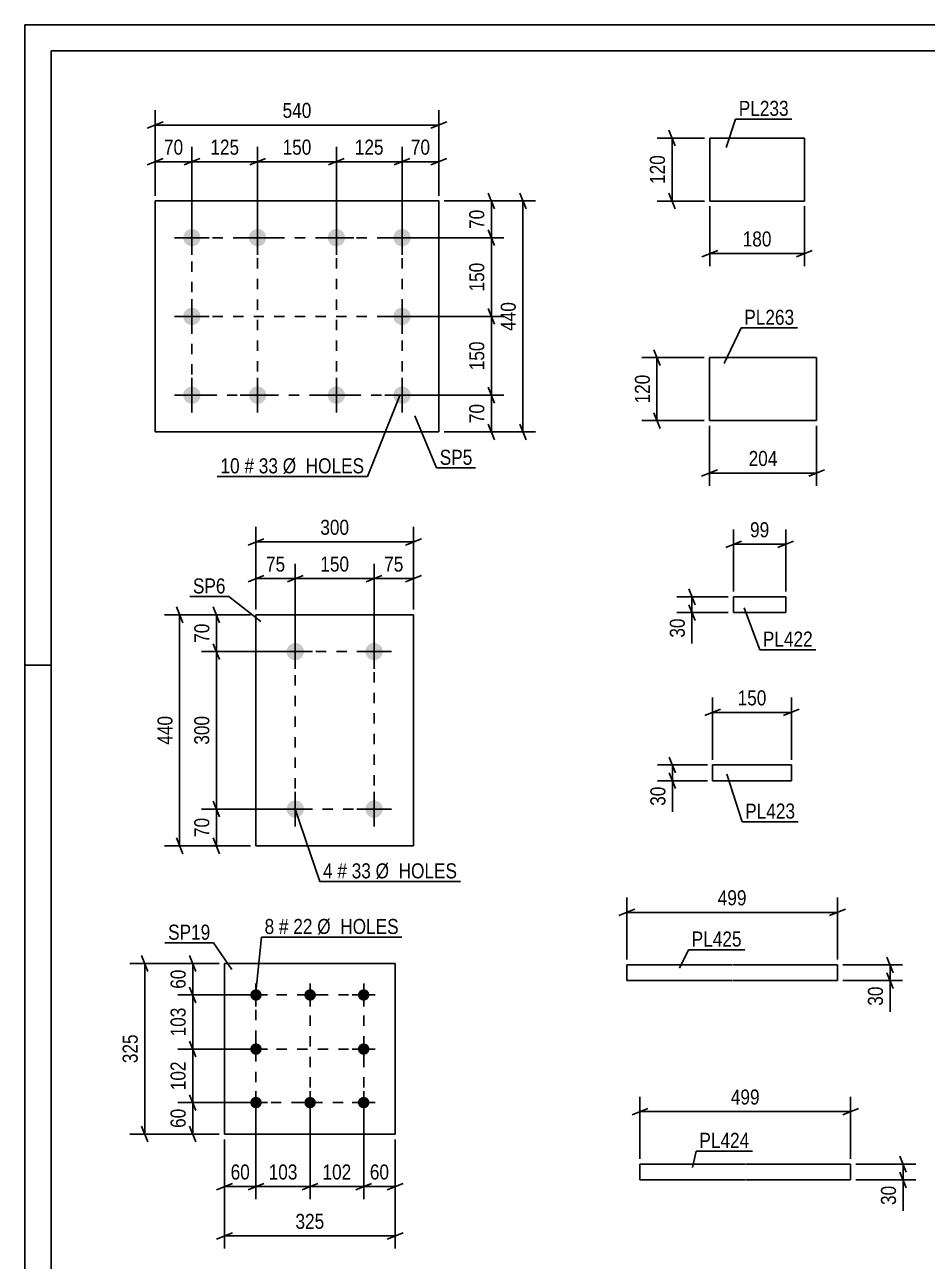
# Model space of a CAD drawing. Header units: millimetres. Extents: x 0 to 594, y 0 to 420.
# Drawn here: x 0 to 171.8, y 184.5 to 420 of the extents above; entities that cross this region are included whole.
import ezdxf

# ---------------------------------------------------------------- set-up
doc = ezdxf.new("R2010")
doc.units = ezdxf.units.MM
doc.linetypes.add('DXK_LINE_DOT2', pattern=[3.9198, 1.9599, -1.9599])
doc.styles.add('Arial Narrow', font='ARIALN.TTF', dxfattribs={"height": 0.2})

# ---------------------------------------------------------------- blocks, each defined once
blk = doc.blocks.new('Unknown-814564987-1163')
at = {"color": 5, "linetype": 'Continuous'}
for p, q in [((594, 420), (0, 420)), ((0, 420), (0, 0)), ((589, 415), (5, 415)), ((5, 415), (5, 5)), ((5, 298), (0, 298))]:
    blk.add_line(p, q, dxfattribs=at)
blk = doc.blocks.new('Part-814564987-10270 - 10269')
at = {"color": 2, "linetype": 'Continuous'}
for p, q in [((70.52, 241.19), (38.02, 241.19)), ((38.02, 208.69), (38.02, 241.19)), ((70.52, 208.69), (70.52, 241.19)), ((70.52, 208.69), (38.02, 208.69))]:
    blk.add_line(p, q, dxfattribs=at)
blk = doc.blocks.new('Bolt-814564987-10271 - 10269')
at = {"linetype": 'Continuous'}
for points in [[(44.02, 236.29, -1), (44.02, 234.09, -1)], [(54.32, 236.29, -1), (54.32, 234.09, -1)], [(64.52, 236.29, -1), (64.52, 234.09, -1)], [(44.02, 225.99, -1), (44.02, 223.79, -1)], [(64.52, 225.99, -1), (64.52, 223.79, -1)], [(44.02, 215.79, -1), (44.02, 213.59, -1)], [(54.32, 215.79, -1), (54.32, 213.59, -1)], [(64.52, 215.79, -1), (64.52, 213.59, -1)]]:
    blk.add_hatch(color=1, dxfattribs=at).paths.add_polyline_path(points)
at = {"color": 1, "linetype": 'Continuous'}
for p, q in [((44.02, 237.39), (44.02, 232.99)), ((54.32, 237.39), (54.32, 232.99)), ((64.52, 237.39), (64.52, 232.99)), ((41.82, 235.19), (46.22, 235.19)), ((52.12, 235.19), (56.52, 235.19)), ((62.32, 235.19), (66.72, 235.19)), ((44.02, 227.09), (44.02, 222.69)), ((64.52, 227.09), (64.52, 222.69)), ((41.82, 224.89), (46.22, 224.89)), ((62.32, 224.89), (66.72, 224.89)), ((44.02, 216.89), (44.02, 212.49)), ((54.32, 216.89), (54.32, 212.49)), ((64.52, 216.89), (64.52, 212.49)), ((41.82, 214.69), (46.22, 214.69)), ((52.12, 214.69), (56.52, 214.69)), ((62.32, 214.69), (66.72, 214.69))]:
    blk.add_line(p, q, dxfattribs=at)
blk = doc.blocks.new('Part-814564987-10292 - 10291')
at = {"color": 2, "linetype": 'Continuous'}
for p, q in [((44, 263.6), (44, 307.6)), ((44, 307.6), (74, 307.6)), ((74, 307.6), (74, 263.6)), ((74, 263.6), (44, 263.6))]:
    blk.add_line(p, q, dxfattribs=at)
blk = doc.blocks.new('Bolt-814564987-10293 - 10291')
at = {"linetype": 'Continuous'}
for points in [[(51.5, 302.25, -1), (51.5, 298.95, -1)], [(66.5, 302.25, -1), (66.5, 298.95, -1)], [(51.5, 272.25, -1), (51.5, 268.95, -1)], [(66.5, 272.25, -1), (66.5, 268.95, -1)]]:
    blk.add_hatch(color=1, dxfattribs=at).paths.add_polyline_path(points)
at = {"color": 1, "linetype": 'Continuous'}
for p, q in [((51.5, 303.9), (51.5, 297.3)), ((66.5, 303.9), (66.5, 297.3)), ((48.2, 300.6), (54.8, 300.6)), ((63.2, 300.6), (69.8, 300.6)), ((51.5, 273.9), (51.5, 267.3)), ((66.5, 273.9), (66.5, 267.3)), ((48.2, 270.6), (54.8, 270.6)), ((63.2, 270.6), (69.8, 270.6))]:
    blk.add_line(p, q, dxfattribs=at)
blk = doc.blocks.new('Part-814564987-10301 - 10300')
at = {"color": 2, "linetype": 'Continuous'}
for p, q in [((24.82, 342.44), (24.82, 386.44)), ((24.82, 386.44), (78.82, 386.44)), ((78.82, 386.44), (78.82, 342.44)), ((78.82, 342.44), (24.82, 342.44))]:
    blk.add_line(p, q, dxfattribs=at)
blk = doc.blocks.new('Bolt-814564987-10302 - 10300')
at = {"linetype": 'Continuous'}
for points in [[(31.82, 381.09, -1), (31.82, 377.79, -1)], [(44.32, 381.09, -1), (44.32, 377.79, -1)], [(59.32, 381.09, -1), (59.32, 377.79, -1)], [(71.82, 381.09, -1), (71.82, 377.79, -1)], [(31.82, 366.09, -1), (31.82, 362.79, -1)], [(71.82, 366.09, -1), (71.82, 362.79, -1)], [(31.82, 351.09, -1), (31.82, 347.79, -1)], [(44.32, 351.09, -1), (44.32, 347.79, -1)], [(59.32, 351.09, -1), (59.32, 347.79, -1)], [(71.82, 351.09, -1), (71.82, 347.79, -1)]]:
    blk.add_hatch(color=1, dxfattribs=at).paths.add_polyline_path(points)
at = {"color": 1, "linetype": 'Continuous'}
for p, q in [((31.82, 382.74), (31.82, 376.14)), ((44.32, 382.74), (44.32, 376.14)), ((59.32, 382.74), (59.32, 376.14)), ((71.82, 382.74), (71.82, 376.14)), ((28.52, 379.44), (35.12, 379.44)), ((41.02, 379.44), (47.62, 379.44)), ((56.02, 379.44), (62.62, 379.44)), ((68.52, 379.44), (75.12, 379.44)), ((31.82, 367.74), (31.82, 361.14)), ((71.82, 367.74), (71.82, 361.14)), ((28.52, 364.44), (35.12, 364.44)), ((68.52, 364.44), (75.12, 364.44)), ((31.82, 352.74), (31.82, 346.14)), ((44.32, 352.74), (44.32, 346.14)), ((59.32, 352.74), (59.32, 346.14)), ((71.82, 352.74), (71.82, 346.14)), ((28.52, 349.44), (35.12, 349.44)), ((41.02, 349.44), (47.62, 349.44)), ((56.02, 349.44), (62.62, 349.44)), ((68.52, 349.44), (75.12, 349.44))]:
    blk.add_line(p, q, dxfattribs=at)
blk = doc.blocks.new('Part-814564987-10348 - 10347')
at = {"color": 2, "linetype": 'Continuous'}
for p, q in [((130.41, 386.41), (130.41, 398.41)), ((130.41, 398.41), (148.42, 398.41)), ((148.42, 398.41), (148.42, 386.41)), ((148.42, 386.41), (130.41, 386.41))]:
    blk.add_line(p, q, dxfattribs=at)
blk = doc.blocks.new('Part-814564987-10360 - 10359')
at = {"color": 2, "linetype": 'Continuous'}
for p, q in [((130.35, 344.6), (130.35, 356.6)), ((130.35, 356.6), (150.74, 356.6)), ((150.74, 356.6), (150.74, 344.6)), ((150.74, 344.6), (130.35, 344.6))]:
    blk.add_line(p, q, dxfattribs=at)
blk = doc.blocks.new('Part-814564987-10374 - 10373')
at = {"color": 2, "linetype": 'Continuous'}
for p, q in [((134.93, 311.03), (134.93, 308.03)), ((134.93, 311.03), (144.87, 311.03)), ((144.87, 311.03), (144.87, 308.03)), ((134.93, 308.03), (144.87, 308.03))]:
    blk.add_line(p, q, dxfattribs=at)
blk = doc.blocks.new('Part-814564987-10382 - 10381')
at = {"color": 2, "linetype": 'Continuous'}
for p, q in [((130.94, 279), (130.94, 276)), ((130.94, 279), (145.94, 279)), ((145.94, 279), (145.94, 276)), ((130.94, 276), (145.94, 276))]:
    blk.add_line(p, q, dxfattribs=at)
blk = doc.blocks.new('Part-814564987-10398 - 10397')
at = {"color": 2, "linetype": 'Continuous'}
for p, q in [((114.61, 237.92), (114.61, 240.92)), ((114.61, 240.92), (134.61, 240.92)), ((134.71, 240.92), (154.71, 240.92)), ((154.71, 240.92), (154.71, 237.92)), ((134.61, 237.92), (114.61, 237.92)), ((154.71, 237.92), (134.71, 237.92))]:
    blk.add_line(p, q, dxfattribs=at)
blk = doc.blocks.new('Part-814564987-10406 - 10405')
at = {"color": 2, "linetype": 'Continuous'}
for p, q in [((117.1, 199.97), (117.1, 202.97)), ((117.1, 202.97), (137.1, 202.97)), ((137.2, 202.97), (157.2, 202.97)), ((157.2, 202.97), (157.2, 199.97)), ((137.1, 199.97), (117.1, 199.97)), ((157.2, 199.97), (137.2, 199.97))]:
    blk.add_line(p, q, dxfattribs=at)
blk = doc.blocks.new('Rectangle-814564987-14193 - 10269')
at = {"color": 1, "linetype": 'DXK_LINE_DOT2'}
blk.add_lwpolyline([(44.02, 235.19), (64.52, 235.19), (64.52, 214.69), (44.02, 214.69), (44.02, 235.19)], close=True, dxfattribs=at)
blk = doc.blocks.new('Rectangle-814564987-14183 - 10291')
at = {"color": 1, "linetype": 'DXK_LINE_DOT2'}
blk.add_lwpolyline([(51.5, 300.6), (66.5, 300.6), (66.5, 270.6), (51.5, 270.6), (51.5, 300.6)], close=True, dxfattribs=at)
blk = doc.blocks.new('Rectangle-814564987-14152 - 10300')
at = {"color": 1, "linetype": 'DXK_LINE_DOT2'}
blk.add_lwpolyline([(31.82, 379.44), (71.82, 379.44), (71.82, 349.44), (31.82, 349.44), (31.82, 379.44)], close=True, dxfattribs=at)
blk = doc.blocks.new('Line-814564987-14203 - 10269')
at = {"color": 1, "linetype": 'DXK_LINE_DOT2'}
blk.add_line((54.32, 235.19), (54.32, 214.69), dxfattribs=at)
blk = doc.blocks.new('Line-814564987-14162 - 10300')
at = {"color": 1, "linetype": 'DXK_LINE_DOT2'}
blk.add_line((44.32, 379.44), (44.32, 349.44), dxfattribs=at)
blk = doc.blocks.new('Line-814564987-14210 - 10269')
at = {"color": 1, "linetype": 'DXK_LINE_DOT2'}
blk.add_line((44.02, 224.89), (64.52, 224.89), dxfattribs=at)
blk = doc.blocks.new('Line-814564987-14169 - 10300')
at = {"color": 1, "linetype": 'DXK_LINE_DOT2'}
blk.add_line((31.82, 364.44), (71.82, 364.44), dxfattribs=at)
blk = doc.blocks.new('Line-814564987-14176 - 10300')
at = {"color": 1, "linetype": 'DXK_LINE_DOT2'}
blk.add_line((59.32, 379.44), (59.32, 349.44), dxfattribs=at)
blk = doc.blocks.new('StraightDimension-814564987-10795 - 10269')
at = {"color": 7, "linetype": 'Continuous'}
for p, q in [((31.37, 242.69), (32.57, 239.69)), ((37.02, 241.19), (29.12, 241.19)), ((31.97, 235.19), (31.97, 241.19)), ((32.57, 233.69), (31.37, 236.69)), ((43.02, 235.19), (29.12, 235.19))]:
    blk.add_line(p, q, dxfattribs=at)
at = {"color": 0}
blk.add_wipeout([(31.22, 240.62), (27.02, 240.62), (27.02, 235.77), (31.22, 235.77)], dxfattribs=at)
at = {"color": 3, "style": 'Arial Narrow'}
blk.add_text('60', height=2.863, rotation=90.0002, dxfattribs=at).set_placement((30.62, 236.37))
blk = doc.blocks.new('StraightDimension-814564987-10811 - 10269')
at = {"color": 7, "linetype": 'Continuous'}
for p, q in [((23.45, 239.69), (22.25, 242.69)), ((37.02, 241.19), (20, 241.19)), ((22.85, 208.69), (22.85, 241.19)), ((22.25, 210.19), (23.45, 207.19)), ((37.02, 208.69), (20, 208.69))]:
    blk.add_line(p, q, dxfattribs=at)
at = {"color": 0}
blk.add_wipeout([(22.1, 228.29), (17.9, 228.29), (17.9, 221.6), (22.1, 221.6)], dxfattribs=at)
at = {"color": 3, "style": 'Arial Narrow'}
blk.add_text('325', height=2.863, rotation=90.0002, dxfattribs=at).set_placement((21.5, 222.2))
blk = doc.blocks.new('StraightDimension-814564987-10798 - 10269')
at = {"color": 7, "linetype": 'Continuous'}
for p, q in [((43.02, 214.69), (29.12, 214.69)), ((31.37, 216.19), (32.57, 213.19)), ((31.97, 208.69), (31.97, 214.69)), ((32.57, 207.19), (31.37, 210.19)), ((37.02, 208.69), (29.12, 208.69))]:
    blk.add_line(p, q, dxfattribs=at)
at = {"color": 0}
blk.add_wipeout([(31.22, 214.12), (27.02, 214.12), (27.02, 209.27), (31.22, 209.27)], dxfattribs=at)
at = {"color": 3, "style": 'Arial Narrow'}
blk.add_text('60', height=2.863, rotation=90.0002, dxfattribs=at).set_placement((30.62, 209.87))
blk = doc.blocks.new('StraightDimension-814564987-10815 - 10269')
at = {"color": 7, "linetype": 'Continuous'}
for p, q in [((64.52, 213.69), (64.52, 196.29)), ((70.52, 207.69), (70.52, 196.29)), ((63.02, 198.09), (66.02, 199.29)), ((64.52, 198.69), (70.52, 198.69)), ((72.02, 199.29), (69.02, 198.09))]:
    blk.add_line(p, q, dxfattribs=at)
at = {"color": 0}
blk.add_wipeout([(69.95, 199.44), (69.95, 203.64), (65.09, 203.64), (65.09, 199.44)], dxfattribs=at)
at = {"color": 3, "style": 'Arial Narrow'}
blk.add_text('60', height=2.863, dxfattribs=at).set_placement((65.69, 200.04))
blk = doc.blocks.new('StraightDimension-814564987-10818 - 10269')
at = {"color": 7, "linetype": 'Continuous'}
for p, q in [((44.02, 213.69), (44.02, 196.29)), ((38.02, 207.69), (38.02, 196.29)), ((36.52, 198.09), (39.52, 199.29)), ((38.02, 198.69), (44.02, 198.69)), ((45.52, 199.29), (42.52, 198.09))]:
    blk.add_line(p, q, dxfattribs=at)
at = {"color": 0}
blk.add_wipeout([(43.45, 199.44), (43.45, 203.64), (38.59, 203.64), (38.59, 199.44)], dxfattribs=at)
at = {"color": 3, "style": 'Arial Narrow'}
blk.add_text('60', height=2.863, dxfattribs=at).set_placement((39.19, 200.04))
blk = doc.blocks.new('StraightDimension-814564987-10831 - 10269')
at = {"color": 7, "linetype": 'Continuous'}
for p, q in [((38.02, 207.69), (38.02, 186.89)), ((70.52, 207.69), (70.52, 186.89)), ((39.52, 189.89), (36.52, 188.69)), ((38.02, 189.29), (70.52, 189.29)), ((69.02, 188.69), (72.02, 189.89))]:
    blk.add_line(p, q, dxfattribs=at)
at = {"color": 0}
blk.add_wipeout([(57.61, 190.04), (57.61, 194.24), (50.93, 194.24), (50.93, 190.04)], dxfattribs=at)
at = {"color": 3, "style": 'Arial Narrow'}
blk.add_text('325', height=2.863, dxfattribs=at).set_placement((51.53, 190.64))
blk = doc.blocks.new('StraightDimension-814564987-16746 - 10269')
at = {"color": 7, "linetype": 'Continuous'}
for p, q in [((31.37, 226.39), (32.57, 223.39)), ((43.02, 224.89), (29.12, 224.89)), ((31.97, 214.69), (31.97, 224.89)), ((43.02, 214.69), (29.12, 214.69)), ((32.57, 213.19), (31.37, 216.19))]:
    blk.add_line(p, q, dxfattribs=at)
at = {"color": 0}
blk.add_wipeout([(31.22, 223.14), (27.02, 223.14), (27.02, 216.45), (31.22, 216.45)], dxfattribs=at)
at = {"color": 3, "style": 'Arial Narrow'}
blk.add_text('102', height=2.863, rotation=90.0002, dxfattribs=at).set_placement((30.62, 217.05))
blk = doc.blocks.new('StraightDimension-814564987-16748 - 10269')
at = {"color": 7, "linetype": 'Continuous'}
for p, q in [((31.37, 236.69), (32.57, 233.69)), ((43.02, 235.19), (29.12, 235.19)), ((31.97, 224.89), (31.97, 235.19)), ((32.57, 223.39), (31.37, 226.39)), ((43.02, 224.89), (29.12, 224.89))]:
    blk.add_line(p, q, dxfattribs=at)
at = {"color": 0}
blk.add_wipeout([(31.22, 233.39), (27.02, 233.39), (27.02, 226.7), (31.22, 226.7)], dxfattribs=at)
at = {"color": 3, "style": 'Arial Narrow'}
blk.add_text('103', height=2.863, rotation=90.0002, dxfattribs=at).set_placement((30.62, 227.3))
blk = doc.blocks.new('StraightDimension-814564987-16750 - 10269')
at = {"color": 7, "linetype": 'Continuous'}
for p, q in [((44.02, 213.69), (44.02, 196.29)), ((54.32, 213.69), (54.32, 196.29)), ((42.52, 198.09), (45.52, 199.29)), ((44.02, 198.69), (54.32, 198.69)), ((55.82, 199.29), (52.82, 198.09))]:
    blk.add_line(p, q, dxfattribs=at)
at = {"color": 0}
blk.add_wipeout([(52.51, 199.44), (52.51, 203.64), (45.83, 203.64), (45.83, 199.44)], dxfattribs=at)
at = {"color": 3, "style": 'Arial Narrow'}
blk.add_text('103', height=2.863, dxfattribs=at).set_placement((46.43, 200.04))
blk = doc.blocks.new('StraightDimension-814564987-16752 - 10269')
at = {"color": 7, "linetype": 'Continuous'}
for p, q in [((54.32, 213.69), (54.32, 196.29)), ((64.52, 213.69), (64.52, 196.29)), ((52.82, 198.09), (55.82, 199.29)), ((54.32, 198.69), (64.52, 198.69)), ((66.02, 199.29), (63.02, 198.09))]:
    blk.add_line(p, q, dxfattribs=at)
at = {"color": 0}
blk.add_wipeout([(62.76, 199.44), (62.76, 203.64), (56.08, 203.64), (56.08, 199.44)], dxfattribs=at)
at = {"color": 3, "style": 'Arial Narrow'}
blk.add_text('102', height=2.863, dxfattribs=at).set_placement((56.68, 200.04))
blk = doc.blocks.new('StraightDimension-814564987-10839 - 10291')
at = {"color": 7, "linetype": 'Continuous'}
for p, q in [((35.88, 309.1), (37.08, 306.1)), ((43, 307.6), (33.63, 307.6)), ((36.48, 300.6), (36.48, 307.6)), ((37.08, 299.1), (35.88, 302.1)), ((50.5, 300.6), (33.63, 300.6))]:
    blk.add_line(p, q, dxfattribs=at)
at = {"color": 0}
blk.add_wipeout([(35.73, 306.53), (31.53, 306.53), (31.53, 301.67), (35.73, 301.67)], dxfattribs=at)
at = {"color": 3, "style": 'Arial Narrow'}
blk.add_text('70', height=2.863, rotation=90.0002, dxfattribs=at).set_placement((35.13, 302.27))
blk = doc.blocks.new('StraightDimension-814564987-10855 - 10291')
at = {"color": 7, "linetype": 'Continuous'}
for p, q in [((66.5, 301.6), (66.5, 317.34)), ((74, 308.6), (74, 317.34)), ((65, 313.89), (68, 315.09)), ((66.5, 314.49), (74, 314.49)), ((75.5, 315.09), (72.5, 313.89))]:
    blk.add_line(p, q, dxfattribs=at)
at = {"color": 0}
blk.add_wipeout([(72.68, 315.24), (72.68, 319.44), (67.82, 319.44), (67.82, 315.24)], dxfattribs=at)
at = {"color": 3, "style": 'Arial Narrow'}
blk.add_text('75', height=2.863, dxfattribs=at).set_placement((68.42, 315.84))
blk = doc.blocks.new('StraightDimension-814564987-10851 - 10291')
at = {"color": 7, "linetype": 'Continuous'}
for p, q in [((30.08, 306.1), (28.88, 309.1)), ((43, 307.6), (26.63, 307.6)), ((29.48, 263.6), (29.48, 307.6)), ((28.88, 265.1), (30.08, 262.1)), ((43, 263.6), (26.63, 263.6))]:
    blk.add_line(p, q, dxfattribs=at)
at = {"color": 0}
blk.add_wipeout([(28.73, 288.94), (24.53, 288.94), (24.53, 282.26), (28.73, 282.26)], dxfattribs=at)
at = {"color": 3, "style": 'Arial Narrow'}
blk.add_text('440', height=2.863, rotation=90.0002, dxfattribs=at).set_placement((28.13, 282.86))
blk = doc.blocks.new('StraightDimension-814564987-10840 - 10291')
at = {"color": 7, "linetype": 'Continuous'}
for p, q in [((37.08, 299.1), (35.88, 302.1)), ((50.5, 300.6), (33.63, 300.6)), ((36.48, 270.6), (36.48, 300.6)), ((35.88, 272.1), (37.08, 269.1)), ((50.5, 270.6), (33.63, 270.6))]:
    blk.add_line(p, q, dxfattribs=at)
at = {"color": 0}
blk.add_wipeout([(35.73, 288.94), (31.53, 288.94), (31.53, 282.26), (35.73, 282.26)], dxfattribs=at)
at = {"color": 3, "style": 'Arial Narrow'}
blk.add_text('300', height=2.863, rotation=90.0002, dxfattribs=at).set_placement((35.13, 282.86))
blk = doc.blocks.new('StraightDimension-814564987-10841 - 10291')
at = {"color": 7, "linetype": 'Continuous'}
for p, q in [((35.88, 272.1), (37.08, 269.1)), ((50.5, 270.6), (33.63, 270.6)), ((36.48, 263.6), (36.48, 270.6)), ((37.08, 262.1), (35.88, 265.1)), ((43, 263.6), (33.63, 263.6))]:
    blk.add_line(p, q, dxfattribs=at)
at = {"color": 0}
blk.add_wipeout([(35.73, 269.53), (31.53, 269.53), (31.53, 264.67), (35.73, 264.67)], dxfattribs=at)
at = {"color": 3, "style": 'Arial Narrow'}
blk.add_text('70', height=2.863, rotation=90.0002, dxfattribs=at).set_placement((35.13, 265.27))
blk = doc.blocks.new('StraightDimension-814564987-10856 - 10291')
at = {"color": 7, "linetype": 'Continuous'}
for p, q in [((51.5, 301.6), (51.5, 317.34)), ((66.5, 301.6), (66.5, 317.34)), ((53, 315.09), (50, 313.89)), ((51.5, 314.49), (66.5, 314.49)), ((65, 313.89), (68, 315.09))]:
    blk.add_line(p, q, dxfattribs=at)
at = {"color": 0}
blk.add_wipeout([(62.34, 315.24), (62.34, 319.44), (55.66, 319.44), (55.66, 315.24)], dxfattribs=at)
at = {"color": 3, "style": 'Arial Narrow'}
blk.add_text('150', height=2.863, dxfattribs=at).set_placement((56.26, 315.84))
blk = doc.blocks.new('StraightDimension-814564987-10857 - 10291')
at = {"color": 7, "linetype": 'Continuous'}
for p, q in [((44, 308.6), (44, 317.34)), ((51.5, 301.6), (51.5, 317.34)), ((42.5, 313.89), (45.5, 315.09)), ((44, 314.49), (51.5, 314.49)), ((53, 315.09), (50, 313.89))]:
    blk.add_line(p, q, dxfattribs=at)
at = {"color": 0}
blk.add_wipeout([(50.18, 315.24), (50.18, 319.44), (45.32, 319.44), (45.32, 315.24)], dxfattribs=at)
at = {"color": 3, "style": 'Arial Narrow'}
blk.add_text('75', height=2.863, dxfattribs=at).set_placement((45.92, 315.84))
blk = doc.blocks.new('StraightDimension-814564987-10867 - 10291')
at = {"color": 7, "linetype": 'Continuous'}
for p, q in [((44, 308.6), (44, 324.34)), ((74, 308.6), (74, 324.34)), ((45.5, 322.09), (42.5, 320.89)), ((44, 321.49), (74, 321.49)), ((72.5, 320.89), (75.5, 322.09))]:
    blk.add_line(p, q, dxfattribs=at)
at = {"color": 0}
blk.add_wipeout([(62.34, 322.24), (62.34, 326.44), (55.66, 326.44), (55.66, 322.24)], dxfattribs=at)
at = {"color": 3, "style": 'Arial Narrow'}
blk.add_text('300', height=2.863, dxfattribs=at).set_placement((56.26, 322.84))
blk = doc.blocks.new('StraightDimension-814564987-10891 - 10300')
at = {"color": 7, "linetype": 'Continuous'}
for p, q in [((71.82, 380.44), (71.82, 396.75)), ((78.82, 387.44), (78.82, 396.75)), ((70.32, 393.3), (73.32, 394.5)), ((71.82, 393.9), (78.82, 393.9)), ((80.32, 394.5), (77.32, 393.3))]:
    blk.add_line(p, q, dxfattribs=at)
at = {"color": 0}
blk.add_wipeout([(77.75, 394.65), (77.75, 398.85), (72.9, 398.85), (72.9, 394.65)], dxfattribs=at)
at = {"color": 3, "style": 'Arial Narrow'}
blk.add_text('70', height=2.863, dxfattribs=at).set_placement((73.5, 395.25))
blk = doc.blocks.new('StraightDimension-814564987-10871 - 10300')
at = {"color": 7, "linetype": 'Continuous'}
for p, q in [((79.82, 386.44), (91.22, 386.44)), ((88.22, 387.94), (89.42, 384.94)), ((88.82, 379.44), (88.82, 386.44)), ((72.82, 379.44), (91.22, 379.44)), ((89.42, 377.94), (88.22, 380.94))]:
    blk.add_line(p, q, dxfattribs=at)
at = {"color": 0}
blk.add_wipeout([(88.07, 385.36), (83.87, 385.36), (83.87, 380.51), (88.07, 380.51)], dxfattribs=at)
at = {"color": 3, "style": 'Arial Narrow'}
blk.add_text('70', height=2.863, rotation=90.0002, dxfattribs=at).set_placement((87.47, 381.11))
blk = doc.blocks.new('StraightDimension-814564987-10874 - 10300')
at = {"color": 7, "linetype": 'Continuous'}
for p, q in [((72.82, 349.44), (91.22, 349.44)), ((88.22, 350.94), (89.42, 347.94)), ((88.82, 342.44), (88.82, 349.44)), ((89.42, 340.94), (88.22, 343.94)), ((79.82, 342.44), (91.22, 342.44))]:
    blk.add_line(p, q, dxfattribs=at)
at = {"color": 0}
blk.add_wipeout([(88.07, 348.36), (83.87, 348.36), (83.87, 343.51), (88.07, 343.51)], dxfattribs=at)
at = {"color": 3, "style": 'Arial Narrow'}
blk.add_text('70', height=2.863, rotation=90.0002, dxfattribs=at).set_placement((87.47, 344.11))
blk = doc.blocks.new('StraightDimension-814564987-10887 - 10300')
at = {"color": 7, "linetype": 'Continuous'}
for p, q in [((79.82, 386.44), (97.22, 386.44)), ((95.42, 384.94), (94.22, 387.94)), ((94.82, 342.44), (94.82, 386.44)), ((94.22, 343.94), (95.42, 340.94)), ((79.82, 342.44), (97.22, 342.44))]:
    blk.add_line(p, q, dxfattribs=at)
at = {"color": 0}
blk.add_wipeout([(94.07, 367.78), (89.87, 367.78), (89.87, 361.09), (94.07, 361.09)], dxfattribs=at)
at = {"color": 3, "style": 'Arial Narrow'}
blk.add_text('440', height=2.863, rotation=90.0002, dxfattribs=at).set_placement((93.47, 361.69))
blk = doc.blocks.new('StraightDimension-814564987-10895 - 10300')
at = {"color": 7, "linetype": 'Continuous'}
for p, q in [((24.82, 387.44), (24.82, 396.75)), ((31.82, 380.44), (31.82, 396.75)), ((23.32, 393.3), (26.32, 394.5)), ((24.82, 393.9), (31.82, 393.9)), ((33.32, 394.5), (30.32, 393.3))]:
    blk.add_line(p, q, dxfattribs=at)
at = {"color": 0}
blk.add_wipeout([(30.75, 394.65), (30.75, 398.85), (25.9, 398.85), (25.9, 394.65)], dxfattribs=at)
at = {"color": 3, "style": 'Arial Narrow'}
blk.add_text('70', height=2.863, dxfattribs=at).set_placement((26.5, 395.25))
blk = doc.blocks.new('StraightDimension-814564987-10911 - 10300')
at = {"color": 7, "linetype": 'Continuous'}
for p, q in [((24.82, 387.44), (24.82, 403.75)), ((78.82, 387.44), (78.82, 403.75)), ((26.32, 401.5), (23.32, 400.3)), ((24.82, 400.9), (78.82, 400.9)), ((77.32, 400.3), (80.32, 401.5))]:
    blk.add_line(p, q, dxfattribs=at)
at = {"color": 0}
blk.add_wipeout([(55.17, 401.65), (55.17, 405.85), (48.48, 405.85), (48.48, 401.65)], dxfattribs=at)
at = {"color": 3, "style": 'Arial Narrow'}
blk.add_text('540', height=2.863, dxfattribs=at).set_placement((49.08, 402.25))
blk = doc.blocks.new('StraightDimension-814564987-16821 - 10300')
at = {"color": 7, "linetype": 'Continuous'}
for p, q in [((89.42, 362.94), (88.22, 365.94)), ((72.82, 364.44), (91.22, 364.44)), ((88.82, 349.44), (88.82, 364.44)), ((72.82, 349.44), (91.22, 349.44)), ((88.22, 350.94), (89.42, 347.94))]:
    blk.add_line(p, q, dxfattribs=at)
at = {"color": 0}
blk.add_wipeout([(88.07, 360.28), (83.87, 360.28), (83.87, 353.59), (88.07, 353.59)], dxfattribs=at)
at = {"color": 3, "style": 'Arial Narrow'}
blk.add_text('150', height=2.863, rotation=90.0002, dxfattribs=at).set_placement((87.47, 354.19))
blk = doc.blocks.new('StraightDimension-814564987-16823 - 10300')
at = {"color": 7, "linetype": 'Continuous'}
for p, q in [((72.82, 379.44), (91.22, 379.44)), ((89.42, 377.94), (88.22, 380.94)), ((88.82, 364.44), (88.82, 379.44)), ((88.22, 365.94), (89.42, 362.94)), ((72.82, 364.44), (91.22, 364.44))]:
    blk.add_line(p, q, dxfattribs=at)
at = {"color": 0}
blk.add_wipeout([(88.07, 375.28), (83.87, 375.28), (83.87, 368.59), (88.07, 368.59)], dxfattribs=at)
at = {"color": 3, "style": 'Arial Narrow'}
blk.add_text('150', height=2.863, rotation=90.0002, dxfattribs=at).set_placement((87.47, 369.19))
blk = doc.blocks.new('StraightDimension-814564987-16843 - 10300')
at = {"color": 7, "linetype": 'Continuous'}
for p, q in [((31.82, 380.44), (31.82, 396.75)), ((44.32, 380.44), (44.32, 396.75)), ((30.32, 393.3), (33.32, 394.5)), ((31.82, 393.9), (44.32, 393.9)), ((45.82, 394.5), (42.82, 393.3))]:
    blk.add_line(p, q, dxfattribs=at)
at = {"color": 0}
blk.add_wipeout([(41.42, 394.65), (41.42, 398.85), (34.73, 398.85), (34.73, 394.65)], dxfattribs=at)
at = {"color": 3, "style": 'Arial Narrow'}
blk.add_text('125', height=2.863, dxfattribs=at).set_placement((35.33, 395.25))
blk = doc.blocks.new('StraightDimension-814564987-16845 - 10300')
at = {"color": 7, "linetype": 'Continuous'}
for p, q in [((44.32, 380.44), (44.32, 396.75)), ((59.32, 380.44), (59.32, 396.75)), ((45.82, 394.5), (42.82, 393.3)), ((44.32, 393.9), (59.32, 393.9)), ((57.82, 393.3), (60.82, 394.5))]:
    blk.add_line(p, q, dxfattribs=at)
at = {"color": 0}
blk.add_wipeout([(55.17, 394.65), (55.17, 398.85), (48.48, 398.85), (48.48, 394.65)], dxfattribs=at)
at = {"color": 3, "style": 'Arial Narrow'}
blk.add_text('150', height=2.863, dxfattribs=at).set_placement((49.08, 395.25))
blk = doc.blocks.new('StraightDimension-814564987-16847 - 10300')
at = {"color": 7, "linetype": 'Continuous'}
for p, q in [((59.32, 380.44), (59.32, 396.75)), ((71.82, 380.44), (71.82, 396.75)), ((60.82, 394.5), (57.82, 393.3)), ((59.32, 393.9), (71.82, 393.9)), ((70.32, 393.3), (73.32, 394.5))]:
    blk.add_line(p, q, dxfattribs=at)
at = {"color": 0}
blk.add_wipeout([(68.92, 394.65), (68.92, 398.85), (62.23, 398.85), (62.23, 394.65)], dxfattribs=at)
at = {"color": 3, "style": 'Arial Narrow'}
blk.add_text('125', height=2.863, dxfattribs=at).set_placement((62.83, 395.25))
blk = doc.blocks.new('StraightDimension-814564987-10931 - 10347')
at = {"color": 7, "linetype": 'Continuous'}
for p, q in [((129.41, 398.41), (120.37, 398.41)), ((122.62, 399.91), (123.82, 396.91)), ((123.22, 386.41), (123.22, 398.41)), ((129.41, 386.41), (120.37, 386.41)), ((123.82, 384.91), (122.62, 387.91))]:
    blk.add_line(p, q, dxfattribs=at)
at = {"color": 0}
blk.add_wipeout([(122.47, 395.76), (118.27, 395.76), (118.27, 389.07), (122.47, 389.07)], dxfattribs=at)
at = {"color": 3, "style": 'Arial Narrow'}
blk.add_text('120', height=2.863, rotation=90.0002, dxfattribs=at).set_placement((121.87, 389.67))
blk = doc.blocks.new('StraightDimension-814564987-10935 - 10347')
at = {"color": 7, "linetype": 'Continuous'}
for p, q in [((130.41, 385.41), (130.41, 374.01)), ((148.42, 385.41), (148.42, 374.01)), ((131.91, 377.01), (128.91, 375.81)), ((146.92, 375.81), (149.92, 377.01)), ((130.41, 376.41), (148.42, 376.41))]:
    blk.add_line(p, q, dxfattribs=at)
at = {"color": 0}
blk.add_wipeout([(142.75, 377.16), (142.75, 381.36), (136.07, 381.36), (136.07, 377.16)], dxfattribs=at)
at = {"color": 3, "style": 'Arial Narrow'}
blk.add_text('180', height=2.863, dxfattribs=at).set_placement((136.67, 377.76))
blk = doc.blocks.new('StraightDimension-814564987-10943 - 10359')
at = {"color": 7, "linetype": 'Continuous'}
for p, q in [((130.35, 343.6), (130.35, 332.2)), ((150.74, 343.6), (150.74, 332.2)), ((131.85, 335.2), (128.85, 334)), ((130.35, 334.6), (150.74, 334.6)), ((149.24, 334), (152.24, 335.2))]:
    blk.add_line(p, q, dxfattribs=at)
at = {"color": 0}
blk.add_wipeout([(143.89, 335.35), (143.89, 339.55), (137.2, 339.55), (137.2, 335.35)], dxfattribs=at)
at = {"color": 3, "style": 'Arial Narrow'}
blk.add_text('204', height=2.863, dxfattribs=at).set_placement((137.8, 335.95))
blk = doc.blocks.new('StraightDimension-814564987-10939 - 10359')
at = {"color": 7, "linetype": 'Continuous'}
for p, q in [((119.75, 358.1), (120.95, 355.1)), ((129.35, 356.6), (117.5, 356.6)), ((120.35, 344.6), (120.35, 356.6)), ((129.35, 344.6), (117.5, 344.6)), ((120.95, 343.1), (119.75, 346.1))]:
    blk.add_line(p, q, dxfattribs=at)
at = {"color": 0}
blk.add_wipeout([(119.6, 353.94), (115.4, 353.94), (115.4, 347.26), (119.6, 347.26)], dxfattribs=at)
at = {"color": 3, "style": 'Arial Narrow'}
blk.add_text('120', height=2.863, rotation=90.0002, dxfattribs=at).set_placement((119, 347.86))
blk = doc.blocks.new('StraightDimension-814564987-10947 - 10373')
at = {"color": 7, "linetype": 'Continuous'}
for p, q in [((133.93, 311.03), (124.15, 311.03)), ((126.4, 312.53), (127.6, 309.53)), ((127, 308.03), (127, 311.03)), ((127.6, 306.53), (126.4, 309.53)), ((133.93, 308.03), (124.15, 308.03))]:
    blk.add_line(p, q, dxfattribs=at)
at = {"color": 0}
blk.add_wipeout([(126.25, 307.51), (122.05, 307.51), (122.05, 302.65), (126.25, 302.65)], dxfattribs=at)
at = {"color": 7, "linetype": 'Continuous'}
blk.add_line((127, 308.03), (127, 302.12), dxfattribs=at)
blk.add_line((127, 308.03), (127, 302.12), dxfattribs=at)
at = {"color": 3, "style": 'Arial Narrow'}
blk.add_text('30', height=2.863, rotation=90.0002, dxfattribs=at).set_placement((125.65, 303.25))
blk = doc.blocks.new('StraightDimension-814564987-10951 - 10373')
at = {"color": 7, "linetype": 'Continuous'}
for p, q in [((134.93, 312.03), (134.93, 323.88)), ((144.87, 312.03), (144.87, 323.88)), ((133.43, 320.43), (136.43, 321.63)), ((134.93, 321.03), (144.87, 321.03)), ((146.37, 321.63), (143.37, 320.43))]:
    blk.add_line(p, q, dxfattribs=at)
at = {"color": 0}
blk.add_wipeout([(142.33, 321.78), (142.33, 325.98), (137.47, 325.98), (137.47, 321.78)], dxfattribs=at)
at = {"color": 3, "style": 'Arial Narrow'}
blk.add_text('99', height=2.863, dxfattribs=at).set_placement((138.07, 322.38))
blk = doc.blocks.new('StraightDimension-814564987-10955 - 10381')
at = {"color": 7, "linetype": 'Continuous'}
for p, q in [((122.7, 280.5), (123.9, 277.5)), ((129.94, 279), (120.45, 279)), ((123.3, 276), (123.3, 279)), ((129.94, 276), (120.45, 276)), ((123.9, 274.5), (122.7, 277.5))]:
    blk.add_line(p, q, dxfattribs=at)
at = {"color": 0}
blk.add_wipeout([(122.55, 275.47), (118.35, 275.47), (118.35, 270.62), (122.55, 270.62)], dxfattribs=at)
at = {"color": 7, "linetype": 'Continuous'}
blk.add_line((123.3, 276), (123.3, 270.09), dxfattribs=at)
blk.add_line((123.3, 276), (123.3, 270.09), dxfattribs=at)
at = {"color": 3, "style": 'Arial Narrow'}
blk.add_text('30', height=2.863, rotation=90.0002, dxfattribs=at).set_placement((121.95, 271.22))
blk = doc.blocks.new('StraightDimension-814564987-10959 - 10381')
at = {"color": 7, "linetype": 'Continuous'}
for p, q in [((130.94, 280), (130.94, 291.85)), ((145.94, 280), (145.94, 291.85)), ((132.44, 289.6), (129.44, 288.4)), ((130.94, 289), (145.94, 289)), ((144.44, 288.4), (147.44, 289.6))]:
    blk.add_line(p, q, dxfattribs=at)
at = {"color": 0}
blk.add_wipeout([(141.79, 289.75), (141.79, 293.95), (135.1, 293.95), (135.1, 289.75)], dxfattribs=at)
at = {"color": 3, "style": 'Arial Narrow'}
blk.add_text('150', height=2.863, dxfattribs=at).set_placement((135.7, 290.35))
blk = doc.blocks.new('StraightDimension-814564987-10967 - 10397')
at = {"color": 7, "linetype": 'Continuous'}
for p, q in [((114.61, 241.92), (114.61, 253.77)), ((154.71, 241.92), (154.71, 253.77)), ((116.11, 251.52), (113.11, 250.32)), ((114.61, 250.92), (154.71, 250.92)), ((153.21, 250.32), (156.21, 251.52))]:
    blk.add_line(p, q, dxfattribs=at)
at = {"color": 0}
blk.add_wipeout([(138, 251.67), (138, 255.87), (131.32, 255.87), (131.32, 251.67)], dxfattribs=at)
at = {"color": 3, "style": 'Arial Narrow'}
blk.add_text('499', height=2.863, dxfattribs=at).set_placement((131.92, 252.27))
blk = doc.blocks.new('StraightDimension-814564987-10963 - 10397')
at = {"color": 7, "linetype": 'Continuous'}
for p, q in [((155.71, 240.92), (167.11, 240.92)), ((164.11, 242.42), (165.31, 239.42)), ((164.71, 237.92), (164.71, 240.92)), ((155.71, 237.92), (167.11, 237.92)), ((165.31, 236.42), (164.11, 239.42))]:
    blk.add_line(p, q, dxfattribs=at)
at = {"color": 0}
blk.add_wipeout([(163.96, 237.39), (159.76, 237.39), (159.76, 232.54), (163.96, 232.54)], dxfattribs=at)
at = {"color": 7, "linetype": 'Continuous'}
blk.add_line((164.71, 237.92), (164.71, 232.01), dxfattribs=at)
blk.add_line((164.71, 237.92), (164.71, 232.01), dxfattribs=at)
at = {"color": 3, "style": 'Arial Narrow'}
blk.add_text('30', height=2.863, rotation=90.0002, dxfattribs=at).set_placement((163.36, 233.14))
blk = doc.blocks.new('StraightDimension-814564987-10975 - 10405')
at = {"color": 7, "linetype": 'Continuous'}
for p, q in [((117.1, 203.97), (117.1, 215.82)), ((157.2, 203.97), (157.2, 215.82)), ((118.6, 213.57), (115.6, 212.37)), ((117.1, 212.97), (157.2, 212.97)), ((155.7, 212.37), (158.7, 213.57))]:
    blk.add_line(p, q, dxfattribs=at)
at = {"color": 0}
blk.add_wipeout([(140.49, 213.72), (140.49, 217.92), (133.81, 217.92), (133.81, 213.72)], dxfattribs=at)
at = {"color": 3, "style": 'Arial Narrow'}
blk.add_text('499', height=2.863, dxfattribs=at).set_placement((134.41, 214.32))
blk = doc.blocks.new('StraightDimension-814564987-10971 - 10405')
at = {"color": 7, "linetype": 'Continuous'}
for p, q in [((158.2, 202.97), (169.6, 202.97)), ((166.6, 204.47), (167.8, 201.47)), ((167.2, 199.97), (167.2, 202.97)), ((167.8, 198.47), (166.6, 201.47)), ((158.2, 199.97), (169.6, 199.97))]:
    blk.add_line(p, q, dxfattribs=at)
at = {"color": 0}
blk.add_wipeout([(166.45, 199.45), (162.25, 199.45), (162.25, 194.59), (166.45, 194.59)], dxfattribs=at)
at = {"color": 7, "linetype": 'Continuous'}
blk.add_line((167.2, 199.97), (167.2, 194.07), dxfattribs=at)
blk.add_line((167.2, 199.97), (167.2, 194.07), dxfattribs=at)
at = {"color": 3, "style": 'Arial Narrow'}
blk.add_text('30', height=2.863, rotation=90.0002, dxfattribs=at).set_placement((165.85, 195.19))
blk = doc.blocks.new('Mark-814564987-11377 - 10269')
at = {"color": 0}
blk.add_wipeout([(35.33, 245.72), (35.33, 248.72), (27.29, 248.72), (27.29, 245.72)], dxfattribs=at)
blk.add_wipeout([(35.33, 245.72), (35.33, 248.72), (27.29, 248.72), (27.29, 245.72)], dxfattribs=at)
at = {"color": 30, "linetype": 'Continuous'}
for p in [(26.69, 245.12), (39.4, 240.03)]:
    blk.add_line(p, (35.93, 245.12), dxfattribs=at)
at = {"color": 3, "style": 'Arial Narrow'}
blk.add_text('SP19', height=2.863, dxfattribs=at).set_placement((27.29, 245.72))
blk = doc.blocks.new('Mark-814564987-11380 - 10269')
at = {"color": 0}
blk.add_wipeout([(47.49, 246.81), (47.49, 249.81), (45.66, 249.81), (45.66, 246.81)], dxfattribs=at)
blk.add_wipeout([(47.49, 246.81), (47.49, 249.81), (45.66, 249.81), (45.66, 246.81)], dxfattribs=at)
at = {"color": 7, "linetype": 'Continuous'}
blk.add_line((43.92, 235.12), (45.06, 246.21), dxfattribs=at)
at = {"color": 0}
blk.add_wipeout([(50.22, 246.81), (50.22, 249.81), (48.39, 249.81), (48.39, 246.81)], dxfattribs=at)
blk.add_wipeout([(50.22, 246.81), (50.22, 249.81), (48.39, 249.81), (48.39, 246.81)], dxfattribs=at)
at = {"color": 3, "style": 'Arial Narrow'}
blk.add_text('8', height=2.86, dxfattribs=at).set_placement((45.66, 246.81))
at = {"color": 0}
blk.add_wipeout([(54.78, 246.81), (54.78, 249.81), (51.12, 249.81), (51.12, 246.81)], dxfattribs=at)
blk.add_wipeout([(54.78, 246.81), (54.78, 249.81), (51.12, 249.81), (51.12, 246.81)], dxfattribs=at)
at = {"color": 3, "style": 'Arial Narrow'}
blk.add_text('#', height=2.86, dxfattribs=at).set_placement((48.39, 246.81))
at = {"color": 0}
blk.add_wipeout([(71.2, 246.81), (71.2, 249.81), (55.68, 249.81), (55.68, 246.81)], dxfattribs=at)
blk.add_wipeout([(71.2, 246.81), (71.2, 249.81), (55.68, 249.81), (55.68, 246.81)], dxfattribs=at)
at = {"color": 7, "linetype": 'Continuous'}
blk.add_line((45.06, 246.21), (71.8, 246.21), dxfattribs=at)
at = {"color": 3, "style": 'Arial Narrow'}
for s, p in [('22', (51.12, 246.81)), ('Ø  HOLES', (55.68, 246.81))]:
    blk.add_text(s, height=2.863, dxfattribs=at).set_placement(p)
blk = doc.blocks.new('Mark-814564987-11393 - 10291')
at = {"color": 0}
blk.add_wipeout([(58.61, 257.4), (58.61, 260.4), (56.78, 260.4), (56.78, 257.4)], dxfattribs=at)
blk.add_wipeout([(58.61, 257.4), (58.61, 260.4), (56.78, 260.4), (56.78, 257.4)], dxfattribs=at)
at = {"color": 7, "linetype": 'Continuous'}
blk.add_line((51.5, 270.6), (56.18, 256.8), dxfattribs=at)
at = {"color": 0}
blk.add_wipeout([(61.34, 257.4), (61.34, 260.4), (59.51, 260.4), (59.51, 257.4)], dxfattribs=at)
blk.add_wipeout([(61.34, 257.4), (61.34, 260.4), (59.51, 260.4), (59.51, 257.4)], dxfattribs=at)
at = {"color": 3, "style": 'Arial Narrow'}
blk.add_text('4', height=2.86, dxfattribs=at).set_placement((56.78, 257.4))
at = {"color": 0}
blk.add_wipeout([(65.89, 257.4), (65.89, 260.4), (62.24, 260.4), (62.24, 257.4)], dxfattribs=at)
blk.add_wipeout([(65.89, 257.4), (65.89, 260.4), (62.24, 260.4), (62.24, 257.4)], dxfattribs=at)
at = {"color": 3, "style": 'Arial Narrow'}
blk.add_text('#', height=2.86, dxfattribs=at).set_placement((59.51, 257.4))
at = {"color": 0}
blk.add_wipeout([(82.32, 257.4), (82.32, 260.4), (66.79, 260.4), (66.79, 257.4)], dxfattribs=at)
blk.add_wipeout([(82.32, 257.4), (82.32, 260.4), (66.79, 260.4), (66.79, 257.4)], dxfattribs=at)
at = {"color": 7, "linetype": 'Continuous'}
blk.add_line((56.18, 256.8), (82.92, 256.8), dxfattribs=at)
at = {"color": 3, "style": 'Arial Narrow'}
for s, p in [('33', (62.24, 257.4)), ('Ø  HOLES', (66.79, 257.4))]:
    blk.add_text(s, height=2.863, dxfattribs=at).set_placement(p)
blk = doc.blocks.new('Mark-814564987-11390 - 10291')
at = {"color": 0}
blk.add_wipeout([(38.23, 311.67), (38.23, 314.67), (32.01, 314.67), (32.01, 311.67)], dxfattribs=at)
blk.add_wipeout([(38.23, 311.67), (38.23, 314.67), (32.01, 314.67), (32.01, 311.67)], dxfattribs=at)
at = {"color": 30, "linetype": 'Continuous'}
for p in [(31.41, 311.07), (44.97, 306.36)]:
    blk.add_line(p, (38.83, 311.07), dxfattribs=at)
at = {"color": 3, "style": 'Arial Narrow'}
blk.add_text('SP6', height=2.863, dxfattribs=at).set_placement((32.01, 311.67))
blk = doc.blocks.new('Mark-814564987-11394 - 10300')
at = {"color": 0}
blk.add_wipeout([(85.21, 336.17), (85.21, 339.17), (79, 339.17), (79, 336.17)], dxfattribs=at)
blk.add_wipeout([(85.21, 336.17), (85.21, 339.17), (79, 339.17), (79, 336.17)], dxfattribs=at)
at = {"color": 30, "linetype": 'Continuous'}
for p, q in [((74.23, 345.49), (78.4, 335.57)), ((78.4, 335.57), (85.81, 335.57))]:
    blk.add_line(p, q, dxfattribs=at)
at = {"color": 3, "style": 'Arial Narrow'}
blk.add_text('SP5', height=2.863, dxfattribs=at).set_placement((79, 336.17))
blk = doc.blocks.new('Mark-814564987-11397 - 10300')
at = {"color": 0}
blk.add_wipeout([(40.92, 334.55), (40.92, 337.55), (37.26, 337.55), (37.26, 334.55)], dxfattribs=at)
blk.add_wipeout([(40.92, 334.55), (40.92, 337.55), (37.26, 337.55), (37.26, 334.55)], dxfattribs=at)
blk.add_wipeout([(43.65, 334.55), (43.65, 337.55), (41.82, 337.55), (41.82, 334.55)], dxfattribs=at)
blk.add_wipeout([(43.65, 334.55), (43.65, 337.55), (41.82, 337.55), (41.82, 334.55)], dxfattribs=at)
at = {"color": 3, "style": 'Arial Narrow'}
blk.add_text('10', height=2.863, dxfattribs=at).set_placement((37.26, 334.55))
at = {"color": 0}
blk.add_wipeout([(48.2, 334.55), (48.2, 337.55), (44.55, 337.55), (44.55, 334.55)], dxfattribs=at)
blk.add_wipeout([(48.2, 334.55), (48.2, 337.55), (44.55, 337.55), (44.55, 334.55)], dxfattribs=at)
at = {"color": 3, "style": 'Arial Narrow'}
blk.add_text('#', height=2.86, dxfattribs=at).set_placement((41.82, 334.55))
at = {"color": 0}
blk.add_wipeout([(64.63, 334.55), (64.63, 337.55), (49.1, 337.55), (49.1, 334.55)], dxfattribs=at)
blk.add_wipeout([(64.63, 334.55), (64.63, 337.55), (49.1, 337.55), (49.1, 334.55)], dxfattribs=at)
at = {"color": 7, "linetype": 'Continuous'}
for p in [(71.43, 349.37), (36.66, 333.95)]:
    blk.add_line(p, (65.23, 333.95), dxfattribs=at)
at = {"color": 3, "style": 'Arial Narrow'}
for s, p in [('33', (44.55, 334.55)), ('Ø  HOLES', (49.1, 334.55))]:
    blk.add_text(s, height=2.863, dxfattribs=at).set_placement(p)
blk = doc.blocks.new('Mark-814564987-11401 - 10347')
at = {"color": 0}
blk.add_wipeout([(145.43, 402.64), (145.43, 405.64), (135.92, 405.64), (135.92, 402.64)], dxfattribs=at)
blk.add_wipeout([(145.43, 402.64), (145.43, 405.64), (135.92, 405.64), (135.92, 402.64)], dxfattribs=at)
at = {"color": 30, "linetype": 'Continuous'}
for p, q in [((133.51, 396.6), (135.32, 402.04)), ((135.32, 402.04), (146.03, 402.04))]:
    blk.add_line(p, q, dxfattribs=at)
at = {"color": 3, "style": 'Arial Narrow'}
blk.add_text('PL233', height=2.863, dxfattribs=at).set_placement((135.92, 402.64))
blk = doc.blocks.new('Mark-814564987-11404 - 10359')
at = {"color": 0}
blk.add_wipeout([(146.47, 362.85), (146.47, 365.85), (136.97, 365.85), (136.97, 362.85)], dxfattribs=at)
blk.add_wipeout([(146.47, 362.85), (146.47, 365.85), (136.97, 365.85), (136.97, 362.85)], dxfattribs=at)
at = {"color": 30, "linetype": 'Continuous'}
for p, q in [((133.16, 355.48), (136.37, 362.25)), ((136.37, 362.25), (147.07, 362.25))]:
    blk.add_line(p, q, dxfattribs=at)
at = {"color": 3, "style": 'Arial Narrow'}
blk.add_text('PL263', height=2.863, dxfattribs=at).set_placement((136.97, 362.85))
blk = doc.blocks.new('Mark-814564987-11407 - 10373')
at = {"color": 0}
blk.add_wipeout([(150.01, 301.56), (150.01, 304.56), (140.51, 304.56), (140.51, 301.56)], dxfattribs=at)
blk.add_wipeout([(150.01, 301.56), (150.01, 304.56), (140.51, 304.56), (140.51, 301.56)], dxfattribs=at)
at = {"color": 30, "linetype": 'Continuous'}
for p, q in [((136.95, 308.93), (139.91, 300.96)), ((139.91, 300.96), (150.61, 300.96))]:
    blk.add_line(p, q, dxfattribs=at)
at = {"color": 3, "style": 'Arial Narrow'}
blk.add_text('PL422', height=2.863, dxfattribs=at).set_placement((140.51, 301.56))
blk = doc.blocks.new('Mark-814564987-11410 - 10381')
at = {"color": 0}
blk.add_wipeout([(146.65, 268.79), (146.65, 271.79), (137.14, 271.79), (137.14, 268.79)], dxfattribs=at)
blk.add_wipeout([(146.65, 268.79), (146.65, 271.79), (137.14, 271.79), (137.14, 268.79)], dxfattribs=at)
at = {"color": 30, "linetype": 'Continuous'}
for p, q in [((133.64, 277.23), (136.54, 268.19)), ((136.54, 268.19), (147.25, 268.19))]:
    blk.add_line(p, q, dxfattribs=at)
at = {"color": 3, "style": 'Arial Narrow'}
blk.add_text('PL423', height=2.863, dxfattribs=at).set_placement((137.14, 268.79))
blk = doc.blocks.new('Mark-814564987-11413 - 10397')
at = {"color": 0}
blk.add_wipeout([(136.46, 244.42), (136.46, 247.42), (126.96, 247.42), (126.96, 244.42)], dxfattribs=at)
blk.add_wipeout([(136.46, 244.42), (136.46, 247.42), (126.96, 247.42), (126.96, 244.42)], dxfattribs=at)
at = {"color": 30, "linetype": 'Continuous'}
for p, q in [((124.61, 240.29), (126.36, 243.82)), ((126.36, 243.82), (137.06, 243.82))]:
    blk.add_line(p, q, dxfattribs=at)
at = {"color": 3, "style": 'Arial Narrow'}
blk.add_text('PL425', height=2.863, dxfattribs=at).set_placement((126.96, 244.42))
blk = doc.blocks.new('Mark-814564987-11416 - 10405')
at = {"color": 0}
blk.add_wipeout([(137.93, 206.07), (137.93, 209.07), (128.43, 209.07), (128.43, 206.07)], dxfattribs=at)
blk.add_wipeout([(137.93, 206.07), (137.93, 209.07), (128.43, 209.07), (128.43, 206.07)], dxfattribs=at)
at = {"color": 30, "linetype": 'Continuous'}
for p, q in [((127.11, 202.34), (127.83, 205.47)), ((127.83, 205.47), (138.53, 205.47))]:
    blk.add_line(p, q, dxfattribs=at)
at = {"color": 3, "style": 'Arial Narrow'}
blk.add_text('PL424', height=2.863, dxfattribs=at).set_placement((128.43, 206.07))

msp = doc.modelspace()

# ---------------------------------------------------------------- block references
for name in ['Unknown-814564987-1163', 'Part-814564987-10348 - 10347', 'Part-814564987-10301 - 10300', 'Bolt-814564987-10302 - 10300', 'Rectangle-814564987-14152 - 10300', 'Line-814564987-14162 - 10300', 'Line-814564987-14176 - 10300', 'Line-814564987-14169 - 10300', 'Part-814564987-10360 - 10359', 'Part-814564987-10374 - 10373', 'Part-814564987-10292 - 10291', 'Bolt-814564987-10293 - 10291', 'Rectangle-814564987-14183 - 10291', 'Part-814564987-10382 - 10381', 'Part-814564987-10270 - 10269', 'Part-814564987-10398 - 10397', 'Bolt-814564987-10271 - 10269', 'Rectangle-814564987-14193 - 10269', 'Line-814564987-14203 - 10269', 'Line-814564987-14210 - 10269', 'Part-814564987-10406 - 10405']:
    msp.add_blockref(name, (0, 0))

# ---------------------------------------------------------------- next in the draw order: block references
for name in ['Mark-814564987-11401 - 10347', 'StraightDimension-814564987-10895 - 10300', 'StraightDimension-814564987-10891 - 10300', 'StraightDimension-814564987-10931 - 10347', 'Mark-814564987-11404 - 10359', 'Mark-814564987-11397 - 10300', 'StraightDimension-814564987-10874 - 10300', 'StraightDimension-814564987-10943 - 10359', 'StraightDimension-814564987-10855 - 10291', 'StraightDimension-814564987-10947 - 10373', 'StraightDimension-814564987-10839 - 10291', 'Mark-814564987-11407 - 10373', 'StraightDimension-814564987-10955 - 10381', 'Mark-814564987-11410 - 10381', 'StraightDimension-814564987-10967 - 10397', 'StraightDimension-814564987-10795 - 10269', 'StraightDimension-814564987-10975 - 10405', 'StraightDimension-814564987-10815 - 10269']:
    msp.add_blockref(name, (0, 0))

# ---------------------------------------------------------------- next in the draw order: block references
for name in ['StraightDimension-814564987-10871 - 10300', 'StraightDimension-814564987-10935 - 10347', 'StraightDimension-814564987-10939 - 10359', 'StraightDimension-814564987-10951 - 10373', 'StraightDimension-814564987-10851 - 10291', 'StraightDimension-814564987-10959 - 10381', 'Mark-814564987-11413 - 10397', 'StraightDimension-814564987-10811 - 10269', 'StraightDimension-814564987-10963 - 10397', 'Mark-814564987-11416 - 10405', 'StraightDimension-814564987-10971 - 10405']:
    msp.add_blockref(name, (0, 0))

# ---------------------------------------------------------------- next in the draw order: block references
for name in ['StraightDimension-814564987-10887 - 10300', 'StraightDimension-814564987-10840 - 10291', 'Mark-814564987-11377 - 10269', 'StraightDimension-814564987-10798 - 10269']:
    msp.add_blockref(name, (0, 0))

# ---------------------------------------------------------------- next in the draw order: block references
for name in ['StraightDimension-814564987-10911 - 10300', 'StraightDimension-814564987-16821 - 10300', 'Mark-814564987-11394 - 10300', 'StraightDimension-814564987-10856 - 10291', 'StraightDimension-814564987-10841 - 10291', 'StraightDimension-814564987-10818 - 10269']:
    msp.add_blockref(name, (0, 0))

# ---------------------------------------------------------------- next in the draw order: block references
for name in ['StraightDimension-814564987-16843 - 10300', 'StraightDimension-814564987-16823 - 10300', 'StraightDimension-814564987-10857 - 10291', 'Mark-814564987-11393 - 10291', 'StraightDimension-814564987-16746 - 10269', 'StraightDimension-814564987-10831 - 10269']:
    msp.add_blockref(name, (0, 0))

# ---------------------------------------------------------------- next in the draw order: block references
for name in ['StraightDimension-814564987-16845 - 10300', 'StraightDimension-814564987-10867 - 10291', 'StraightDimension-814564987-16748 - 10269', 'StraightDimension-814564987-16750 - 10269']:
    msp.add_blockref(name, (0, 0))

# ---------------------------------------------------------------- next in the draw order: block references
for name in ['StraightDimension-814564987-16847 - 10300', 'Mark-814564987-11390 - 10291', 'Mark-814564987-11380 - 10269', 'StraightDimension-814564987-16752 - 10269']:
    msp.add_blockref(name, (0, 0))

doc.saveas('drawing.dxf')
